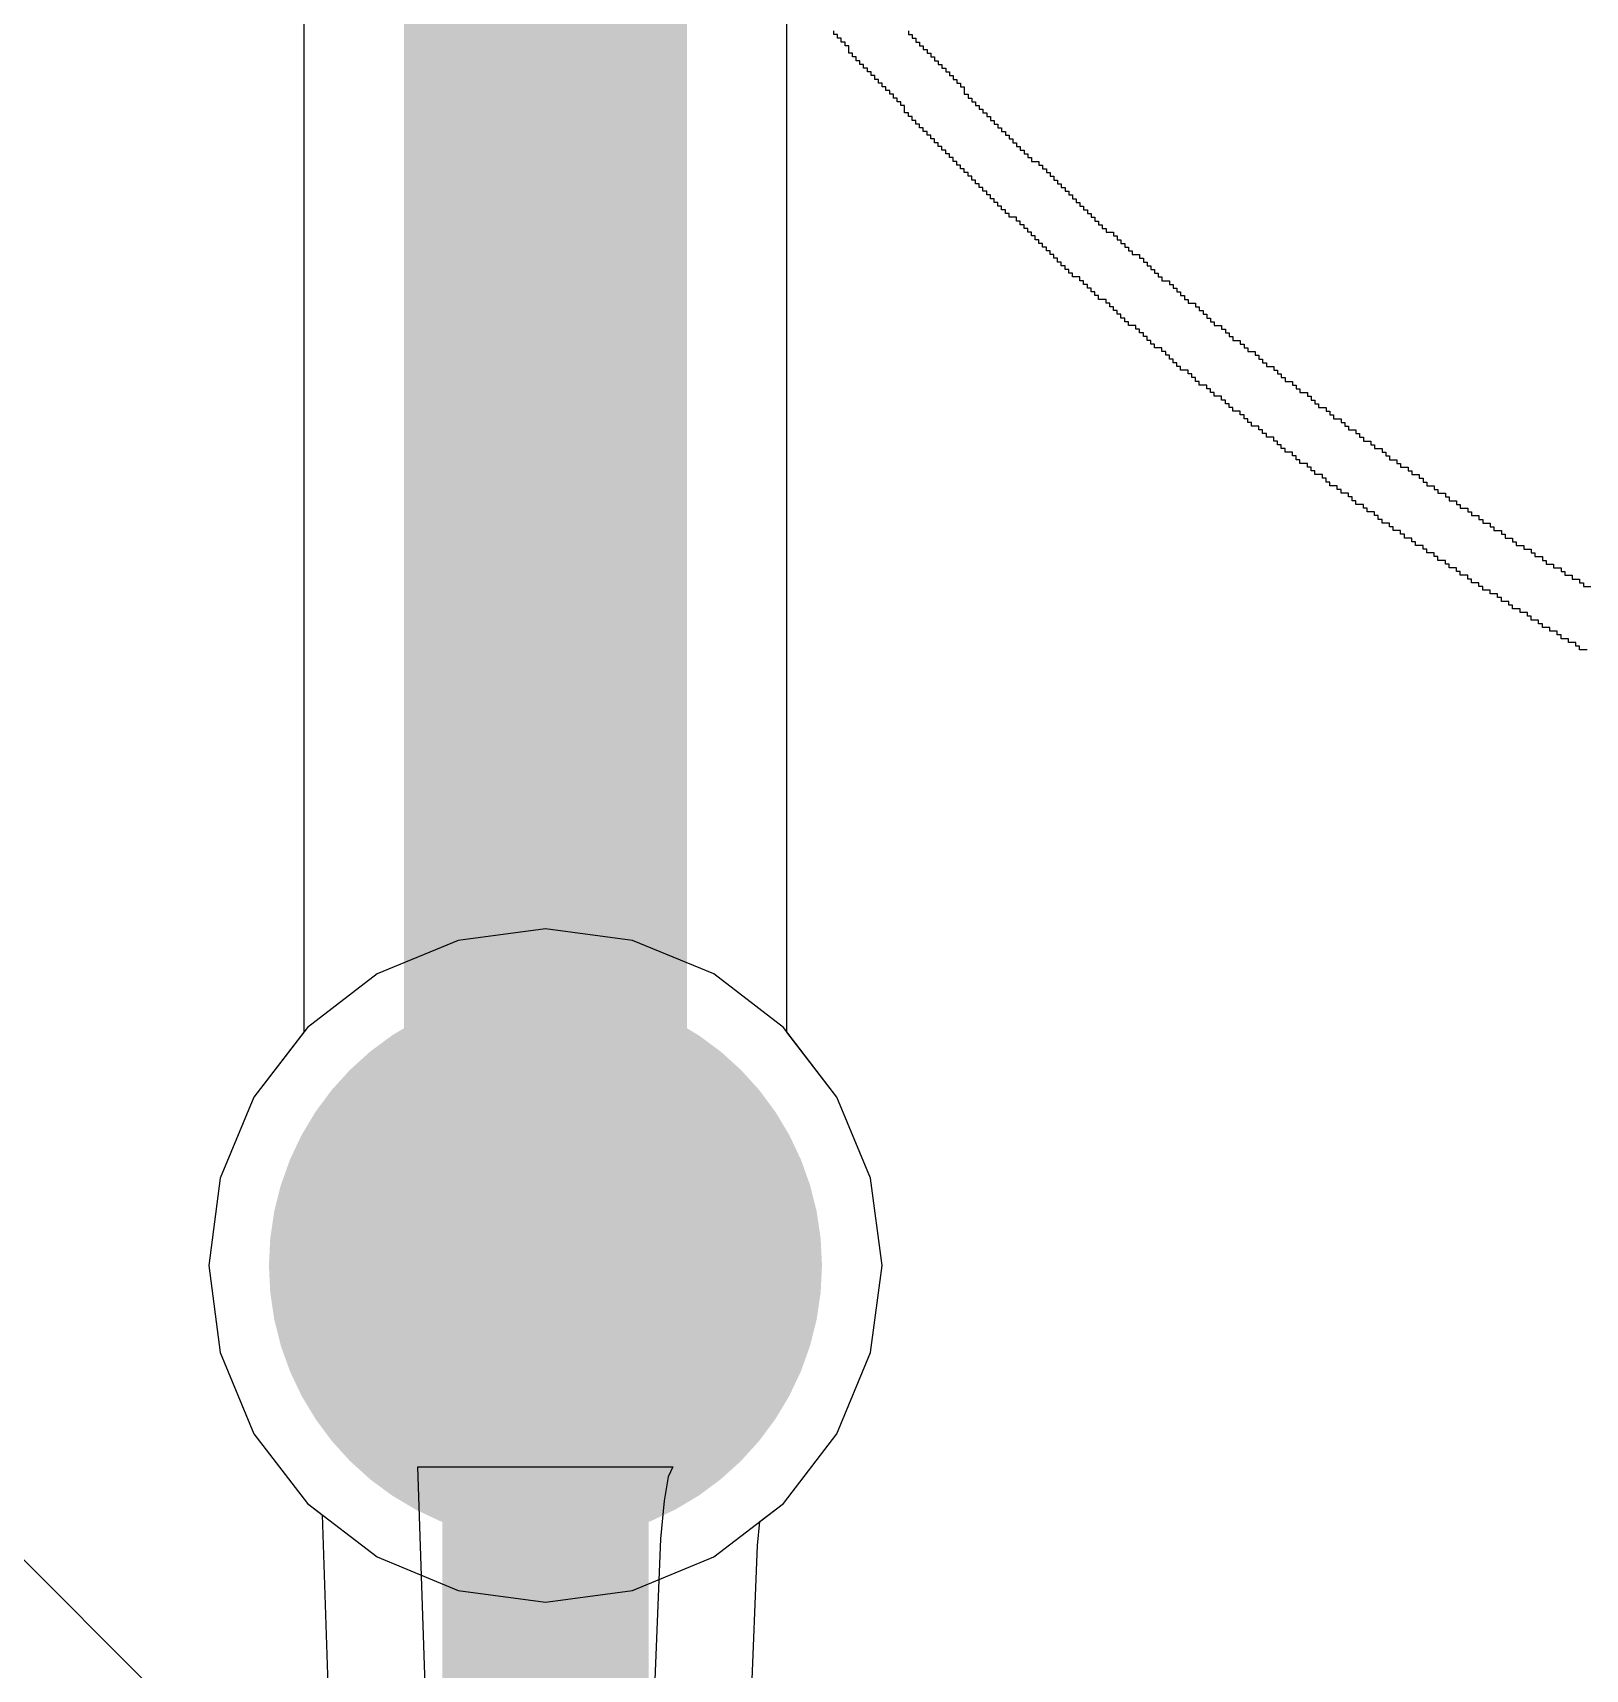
# Model space of a CAD drawing. Header units: millimetres. Extents: x 38.3 to 116.8, y 314 to 397.1.
# Drawn here: x 90.455 to 94.591, y 368.875 to 373.235 of the extents above; entities that cross this region are included whole.
import ezdxf

# ---------------------------------------------------------------- set-up
doc = ezdxf.new("R2010")
doc.units = ezdxf.units.MM
for name, color, linetype in [('BottomLayer', 5, 'Continuous'), ('BottomSolder', 6, 'Continuous'), ('MultiLayer', 9, 'Continuous'), ('TopLayer', 1, 'Continuous'), ('TopOverlay', 2, 'Continuous'), ('TopSolder', 216, 'Continuous'), ('ViaHoleLayer', 16, 'Continuous')]:
    doc.layers.add(name, color=color, linetype=linetype)

# ---------------------------------------------------------------- blocks, each defined once
blk = doc.blocks.new('4S6TMP_L____85')
at = {"layer": 'TopOverlay'}
for p, q in [((-6.3439, -5.484), (-6.3439, -5.474)), ((-6.334, -5.484), (-6.3439, -5.484)), ((-6.334, -5.4939), (-6.334, -5.484)), ((-6.1453, -5.474), (-6.1453, -5.484)), ((-6.1453, -5.484), (-6.1353, -5.484)), ((-6.1353, -5.484), (-6.1353, -5.4939)), ((-6.3241, -5.4939), (-6.334, -5.4939)), ((-6.3241, -5.5038), (-6.3241, -5.4939)), ((-6.3141, -5.5038), (-6.3241, -5.5038)), ((-6.3141, -5.5138), (-6.3141, -5.5038)), ((-6.3042, -5.5138), (-6.3141, -5.5138)), ((-6.3042, -5.5237), (-6.3042, -5.5138)), ((-6.3042, -5.5336), (-6.3042, -5.5237)), ((-6.2943, -5.5336), (-6.3042, -5.5336)), ((-6.2943, -5.5436), (-6.2943, -5.5336)), ((-6.1353, -5.4939), (-6.1254, -5.4939)), ((-6.1254, -5.4939), (-6.1254, -5.5038)), ((-6.1254, -5.5038), (-6.1155, -5.5038)), ((-6.1155, -5.5038), (-6.1155, -5.5138)), ((-6.1155, -5.5138), (-6.1055, -5.5138)), ((-6.1055, -5.5138), (-6.1055, -5.5237)), ((-6.1055, -5.5237), (-6.0956, -5.5237)), ((-6.0956, -5.5237), (-6.0956, -5.5336)), ((-6.0956, -5.5336), (-6.0857, -5.5336)), ((-6.0857, -5.5336), (-6.0857, -5.5436)), ((-6.2843, -5.5436), (-6.2943, -5.5436)), ((-6.2843, -5.5535), (-6.2843, -5.5436)), ((-6.2744, -5.5535), (-6.2843, -5.5535)), ((-6.2744, -5.5634), (-6.2744, -5.5535)), ((-6.2645, -5.5634), (-6.2744, -5.5634)), ((-6.2645, -5.5734), (-6.2645, -5.5634)), ((-6.2545, -5.5734), (-6.2645, -5.5734)), ((-6.2545, -5.5833), (-6.2545, -5.5734)), ((-6.0857, -5.5436), (-6.0757, -5.5436)), ((-6.0757, -5.5436), (-6.0757, -5.5535)), ((-6.0757, -5.5535), (-6.0658, -5.5535)), ((-6.0658, -5.5535), (-6.0658, -5.5634)), ((-6.0658, -5.5634), (-6.0559, -5.5634)), ((-6.0559, -5.5634), (-6.0559, -5.5734)), ((-6.0559, -5.5734), (-6.0459, -5.5734)), ((-6.0459, -5.5734), (-6.0459, -5.5833)), ((-6.2446, -5.5833), (-6.2545, -5.5833)), ((-6.2446, -5.5932), (-6.2446, -5.5833)), ((-6.2347, -5.5932), (-6.2446, -5.5932)), ((-6.2347, -5.6032), (-6.2347, -5.5932)), ((-6.2247, -5.6032), (-6.2347, -5.6032)), ((-6.2247, -5.6131), (-6.2247, -5.6032)), ((-6.2148, -5.6131), (-6.2247, -5.6131)), ((-6.2148, -5.623), (-6.2148, -5.6131)), ((-6.2049, -5.623), (-6.2148, -5.623)), ((-6.2049, -5.633), (-6.2049, -5.623)), ((-6.0459, -5.5833), (-6.036, -5.5833)), ((-6.036, -5.5833), (-6.036, -5.5932)), ((-6.036, -5.5932), (-6.0261, -5.5932)), ((-6.0261, -5.5932), (-6.0261, -5.6032)), ((-6.0261, -5.6032), (-6.0161, -5.6032)), ((-6.0161, -5.6032), (-6.0161, -5.6131)), ((-6.0161, -5.6131), (-6.0062, -5.6131)), ((-6.0062, -5.6131), (-6.0062, -5.623)), ((-6.0062, -5.623), (-5.9963, -5.623)), ((-5.9963, -5.623), (-5.9963, -5.633)), ((-6.1949, -5.633), (-6.2049, -5.633)), ((-6.1949, -5.6429), (-6.1949, -5.633)), ((-6.185, -5.6429), (-6.1949, -5.6429)), ((-6.185, -5.6529), (-6.185, -5.6429)), ((-6.1751, -5.6529), (-6.185, -5.6529)), ((-6.1751, -5.6628), (-6.1751, -5.6529)), ((-6.1651, -5.6628), (-6.1751, -5.6628)), ((-6.1651, -5.6727), (-6.1651, -5.6628)), ((-5.9963, -5.633), (-5.9963, -5.6429)), ((-5.9963, -5.6429), (-5.9863, -5.6429)), ((-5.9863, -5.6429), (-5.9863, -5.6529)), ((-5.9863, -5.6529), (-5.9764, -5.6529)), ((-5.9764, -5.6529), (-5.9764, -5.6628)), ((-5.9764, -5.6628), (-5.9665, -5.6628)), ((-5.9665, -5.6628), (-5.9665, -5.6727)), ((-6.1552, -5.6727), (-6.1651, -5.6727)), ((-6.1552, -5.6827), (-6.1552, -5.6727)), ((-6.1552, -5.6926), (-6.1552, -5.6827)), ((-6.1453, -5.6926), (-6.1552, -5.6926)), ((-6.1453, -5.7025), (-6.1453, -5.6926)), ((-6.1353, -5.7025), (-6.1453, -5.7025)), ((-6.1353, -5.7125), (-6.1353, -5.7025)), ((-5.9665, -5.6727), (-5.9565, -5.6727)), ((-5.9565, -5.6727), (-5.9565, -5.6827)), ((-5.9565, -5.6827), (-5.9466, -5.6827)), ((-5.9466, -5.6827), (-5.9466, -5.6926)), ((-5.9466, -5.6926), (-5.9367, -5.6926)), ((-5.9367, -5.6926), (-5.9367, -5.7025)), ((-5.9367, -5.7025), (-5.9267, -5.7025)), ((-5.9267, -5.7025), (-5.9267, -5.7125)), ((-6.1254, -5.7125), (-6.1353, -5.7125)), ((-6.1254, -5.7224), (-6.1254, -5.7125)), ((-6.1155, -5.7224), (-6.1254, -5.7224)), ((-6.1155, -5.7323), (-6.1155, -5.7224)), ((-6.1055, -5.7323), (-6.1155, -5.7323)), ((-6.1055, -5.7423), (-6.1055, -5.7323)), ((-6.0956, -5.7423), (-6.1055, -5.7423)), ((-6.0956, -5.7522), (-6.0956, -5.7423)), ((-6.0857, -5.7522), (-6.0956, -5.7522)), ((-6.0857, -5.7621), (-6.0857, -5.7522)), ((-5.9267, -5.7125), (-5.9168, -5.7125)), ((-5.9168, -5.7125), (-5.9168, -5.7224)), ((-5.9168, -5.7224), (-5.9069, -5.7224)), ((-5.9069, -5.7224), (-5.9069, -5.7323)), ((-5.9069, -5.7323), (-5.8969, -5.7323)), ((-5.8969, -5.7323), (-5.8969, -5.7423)), ((-5.8969, -5.7423), (-5.887, -5.7423)), ((-5.887, -5.7423), (-5.887, -5.7522)), ((-5.887, -5.7522), (-5.8771, -5.7522)), ((-5.8771, -5.7522), (-5.8771, -5.7621)), ((-6.0757, -5.7621), (-6.0857, -5.7621)), ((-6.0757, -5.7721), (-6.0757, -5.7621)), ((-6.0658, -5.7721), (-6.0757, -5.7721)), ((-6.0658, -5.782), (-6.0658, -5.7721)), ((-6.0559, -5.782), (-6.0658, -5.782)), ((-6.0559, -5.7919), (-6.0559, -5.782)), ((-6.0459, -5.7919), (-6.0559, -5.7919)), ((-6.0459, -5.8019), (-6.0459, -5.7919)), ((-5.8771, -5.7621), (-5.8671, -5.7621)), ((-5.8671, -5.7621), (-5.8671, -5.7721)), ((-5.8671, -5.7721), (-5.8572, -5.7721)), ((-5.8572, -5.7721), (-5.8572, -5.782)), ((-5.8572, -5.782), (-5.8473, -5.782)), ((-5.8473, -5.782), (-5.8473, -5.7919)), ((-5.8473, -5.7919), (-5.8373, -5.7919)), ((-5.8373, -5.7919), (-5.8373, -5.8019)), ((-6.036, -5.8019), (-6.0459, -5.8019)), ((-6.036, -5.8118), (-6.036, -5.8019)), ((-6.0261, -5.8118), (-6.036, -5.8118)), ((-6.0261, -5.8217), (-6.0261, -5.8118)), ((-6.0161, -5.8217), (-6.0261, -5.8217)), ((-6.0161, -5.8317), (-6.0161, -5.8217)), ((-6.0062, -5.8317), (-6.0161, -5.8317)), ((-6.0062, -5.8416), (-6.0062, -5.8317)), ((-5.9963, -5.8416), (-6.0062, -5.8416)), ((-5.9963, -5.8515), (-5.9963, -5.8416)), ((-5.8373, -5.8019), (-5.8274, -5.8019)), ((-5.8274, -5.8019), (-5.8274, -5.8118)), ((-5.8274, -5.8118), (-5.8175, -5.8118)), ((-5.8175, -5.8118), (-5.8175, -5.8217)), ((-5.8175, -5.8217), (-5.7976, -5.8217)), ((-5.7976, -5.8217), (-5.7976, -5.8317)), ((-5.7976, -5.8317), (-5.7877, -5.8317)), ((-5.7877, -5.8317), (-5.7877, -5.8416)), ((-5.7877, -5.8416), (-5.7777, -5.8416)), ((-5.7777, -5.8416), (-5.7777, -5.8515)), ((-5.9863, -5.8515), (-5.9963, -5.8515)), ((-5.9863, -5.8615), (-5.9863, -5.8515)), ((-5.9764, -5.8615), (-5.9863, -5.8615)), ((-5.9764, -5.8714), (-5.9764, -5.8615)), ((-5.9665, -5.8714), (-5.9764, -5.8714)), ((-5.9665, -5.8813), (-5.9665, -5.8714)), ((-5.9565, -5.8813), (-5.9665, -5.8813)), ((-5.9565, -5.8913), (-5.9565, -5.8813)), ((-5.7777, -5.8515), (-5.7678, -5.8515)), ((-5.7678, -5.8515), (-5.7678, -5.8615)), ((-5.7678, -5.8615), (-5.7578, -5.8615)), ((-5.7578, -5.8615), (-5.7578, -5.8714)), ((-5.7578, -5.8714), (-5.7479, -5.8714)), ((-5.7479, -5.8714), (-5.7479, -5.8813)), ((-5.7479, -5.8813), (-5.738, -5.8813)), ((-5.738, -5.8813), (-5.738, -5.8913)), ((-5.9466, -5.8913), (-5.9565, -5.8913)), ((-5.9466, -5.9012), (-5.9466, -5.8913)), ((-5.9367, -5.9012), (-5.9466, -5.9012)), ((-5.9367, -5.9111), (-5.9367, -5.9012)), ((-5.9267, -5.9111), (-5.9367, -5.9111)), ((-5.9267, -5.9211), (-5.9267, -5.9111)), ((-5.9168, -5.9211), (-5.9267, -5.9211)), ((-5.9168, -5.931), (-5.9168, -5.9211)), ((-5.738, -5.8913), (-5.728, -5.8913)), ((-5.728, -5.8913), (-5.728, -5.9012)), ((-5.728, -5.9012), (-5.7181, -5.9012)), ((-5.7181, -5.9012), (-5.7181, -5.9111)), ((-5.7181, -5.9111), (-5.7082, -5.9111)), ((-5.7082, -5.9111), (-5.7082, -5.9211)), ((-5.7082, -5.9211), (-5.6982, -5.9211)), ((-5.6982, -5.9211), (-5.6982, -5.931)), ((-5.9069, -5.931), (-5.9168, -5.931)), ((-5.9069, -5.9409), (-5.9069, -5.931)), ((-5.8969, -5.9409), (-5.9069, -5.9409)), ((-5.8969, -5.9509), (-5.8969, -5.9409)), ((-5.887, -5.9509), (-5.8969, -5.9509)), ((-5.887, -5.9608), (-5.887, -5.9509)), ((-5.8771, -5.9608), (-5.887, -5.9608)), ((-5.8771, -5.9707), (-5.8771, -5.9608)), ((-5.8572, -5.9707), (-5.8771, -5.9707)), ((-5.8572, -5.9807), (-5.8572, -5.9707)), ((-5.6982, -5.931), (-5.6883, -5.931)), ((-5.6883, -5.931), (-5.6883, -5.9409)), ((-5.6883, -5.9409), (-5.6784, -5.9409)), ((-5.6784, -5.9409), (-5.6784, -5.9509)), ((-5.6784, -5.9509), (-5.6684, -5.9509)), ((-5.6684, -5.9509), (-5.6684, -5.9608)), ((-5.6684, -5.9608), (-5.6585, -5.9608)), ((-5.6585, -5.9608), (-5.6585, -5.9707)), ((-5.6585, -5.9707), (-5.6486, -5.9707)), ((-5.6486, -5.9707), (-5.6486, -5.9807)), ((-5.8473, -5.9807), (-5.8572, -5.9807)), ((-5.8473, -5.9906), (-5.8473, -5.9807)), ((-5.8373, -5.9906), (-5.8473, -5.9906)), ((-5.8373, -6.0005), (-5.8373, -5.9906)), ((-5.8274, -6.0005), (-5.8373, -6.0005)), ((-5.8274, -6.0105), (-5.8274, -6.0005)), ((-5.8175, -6.0105), (-5.8274, -6.0105)), ((-5.8175, -6.0204), (-5.8175, -6.0105)), ((-5.6486, -5.9807), (-5.6386, -5.9807)), ((-5.6386, -5.9807), (-5.6386, -5.9906)), ((-5.6386, -5.9906), (-5.6287, -5.9906)), ((-5.6287, -5.9906), (-5.6287, -6.0005)), ((-5.6287, -6.0005), (-5.6188, -6.0005)), ((-5.6188, -6.0005), (-5.6188, -6.0105)), ((-5.6188, -6.0105), (-5.5989, -6.0105)), ((-5.5989, -6.0105), (-5.5989, -6.0204)), ((-5.8075, -6.0204), (-5.8175, -6.0204)), ((-5.8075, -6.0303), (-5.8075, -6.0204)), ((-5.7976, -6.0303), (-5.8075, -6.0303)), ((-5.7976, -6.0403), (-5.7976, -6.0303)), ((-5.7877, -6.0403), (-5.7976, -6.0403)), ((-5.7877, -6.0502), (-5.7877, -6.0403)), ((-5.7777, -6.0502), (-5.7877, -6.0502)), ((-5.7777, -6.0601), (-5.7777, -6.0502)), ((-5.5989, -6.0204), (-5.589, -6.0204)), ((-5.589, -6.0204), (-5.589, -6.0303)), ((-5.589, -6.0303), (-5.579, -6.0303)), ((-5.579, -6.0303), (-5.579, -6.0403)), ((-5.579, -6.0403), (-5.5691, -6.0403)), ((-5.5691, -6.0403), (-5.5691, -6.0502)), ((-5.5691, -6.0502), (-5.5592, -6.0502)), ((-5.5592, -6.0502), (-5.5592, -6.0601)), ((-5.7678, -6.0601), (-5.7777, -6.0601)), ((-5.7678, -6.0701), (-5.7678, -6.0601)), ((-5.7578, -6.0701), (-5.7678, -6.0701)), ((-5.7578, -6.08), (-5.7578, -6.0701)), ((-5.7479, -6.08), (-5.7578, -6.08)), ((-5.7479, -6.0899), (-5.7479, -6.08)), ((-5.738, -6.0899), (-5.7479, -6.0899)), ((-5.738, -6.0999), (-5.738, -6.0899)), ((-5.728, -6.0999), (-5.738, -6.0999)), ((-5.728, -6.1098), (-5.728, -6.0999)), ((-5.5592, -6.0601), (-5.5492, -6.0601)), ((-5.5492, -6.0601), (-5.5492, -6.0701)), ((-5.5492, -6.0701), (-5.5294, -6.0701)), ((-5.5294, -6.0701), (-5.5294, -6.08)), ((-5.5294, -6.08), (-5.5194, -6.08)), ((-5.5194, -6.08), (-5.5194, -6.0899)), ((-5.5194, -6.0899), (-5.5095, -6.0899)), ((-5.5095, -6.0899), (-5.5095, -6.0999)), ((-5.5095, -6.0999), (-5.4996, -6.0999)), ((-5.4996, -6.0999), (-5.4996, -6.1098)), ((-5.7181, -6.1098), (-5.728, -6.1098)), ((-5.7181, -6.1197), (-5.7181, -6.1098)), ((-5.7082, -6.1197), (-5.7181, -6.1197)), ((-5.7082, -6.1297), (-5.7082, -6.1197)), ((-5.6883, -6.1297), (-5.7082, -6.1297)), ((-5.6883, -6.1396), (-5.6883, -6.1297)), ((-5.6784, -6.1396), (-5.6883, -6.1396)), ((-5.6784, -6.1495), (-5.6784, -6.1396)), ((-5.4996, -6.1098), (-5.4896, -6.1098)), ((-5.4896, -6.1098), (-5.4896, -6.1197)), ((-5.4896, -6.1197), (-5.4797, -6.1197)), ((-5.4797, -6.1197), (-5.4797, -6.1297)), ((-5.4797, -6.1297), (-5.4698, -6.1297)), ((-5.4698, -6.1297), (-5.4698, -6.1396)), ((-5.4698, -6.1396), (-5.4499, -6.1396)), ((-5.4499, -6.1396), (-5.4499, -6.1495)), ((-5.6684, -6.1495), (-5.6784, -6.1495)), ((-5.6684, -6.1595), (-5.6684, -6.1495)), ((-5.6585, -6.1595), (-5.6684, -6.1595)), ((-5.6585, -6.1694), (-5.6585, -6.1595)), ((-5.6486, -6.1694), (-5.6585, -6.1694)), ((-5.6486, -6.1793), (-5.6486, -6.1694)), ((-5.6386, -6.1793), (-5.6486, -6.1793)), ((-5.6386, -6.1893), (-5.6386, -6.1793)), ((-5.6188, -6.1893), (-5.6386, -6.1893)), ((-5.6188, -6.1992), (-5.6188, -6.1893)), ((-5.4499, -6.1495), (-5.44, -6.1495)), ((-5.44, -6.1495), (-5.44, -6.1595)), ((-5.44, -6.1595), (-5.43, -6.1595)), ((-5.43, -6.1595), (-5.43, -6.1694)), ((-5.43, -6.1694), (-5.4201, -6.1694)), ((-5.4201, -6.1694), (-5.4201, -6.1793)), ((-5.4201, -6.1793), (-5.4102, -6.1793)), ((-5.4102, -6.1793), (-5.4102, -6.1893)), ((-5.4102, -6.1893), (-5.4002, -6.1893)), ((-5.4002, -6.1893), (-5.4002, -6.1992)), ((-5.6088, -6.1992), (-5.6188, -6.1992)), ((-5.6088, -6.2091), (-5.6088, -6.1992)), ((-5.5989, -6.2091), (-5.6088, -6.2091)), ((-5.5989, -6.2191), (-5.5989, -6.2091)), ((-5.589, -6.2191), (-5.5989, -6.2191)), ((-5.589, -6.229), (-5.589, -6.2191)), ((-5.579, -6.229), (-5.589, -6.229)), ((-5.579, -6.239), (-5.579, -6.229)), ((-5.4002, -6.1992), (-5.3804, -6.1992)), ((-5.3804, -6.1992), (-5.3804, -6.2091)), ((-5.3804, -6.2091), (-5.3704, -6.2091)), ((-5.3704, -6.2091), (-5.3704, -6.2191)), ((-5.3704, -6.2191), (-5.3605, -6.2191)), ((-5.3605, -6.2191), (-5.3605, -6.229)), ((-5.3605, -6.229), (-5.3506, -6.229)), ((-5.3506, -6.229), (-5.3506, -6.239)), ((-5.5691, -6.239), (-5.579, -6.239)), ((-5.5691, -6.2489), (-5.5691, -6.239)), ((-5.5592, -6.2489), (-5.5691, -6.2489)), ((-5.5592, -6.2588), (-5.5592, -6.2489)), ((-5.5393, -6.2588), (-5.5592, -6.2588)), ((-5.5393, -6.2688), (-5.5393, -6.2588)), ((-5.5294, -6.2688), (-5.5393, -6.2688)), ((-5.5294, -6.2787), (-5.5294, -6.2688)), ((-5.3506, -6.239), (-5.3406, -6.239)), ((-5.3406, -6.239), (-5.3406, -6.2489)), ((-5.3406, -6.2489), (-5.3307, -6.2489)), ((-5.3307, -6.2489), (-5.3307, -6.2588)), ((-5.3307, -6.2588), (-5.3108, -6.2588)), ((-5.3108, -6.2588), (-5.3108, -6.2688)), ((-5.3108, -6.2688), (-5.3009, -6.2688)), ((-5.3009, -6.2688), (-5.3009, -6.2787)), ((-5.5194, -6.2787), (-5.5294, -6.2787)), ((-5.5194, -6.2886), (-5.5194, -6.2787)), ((-5.5095, -6.2886), (-5.5194, -6.2886)), ((-5.5095, -6.2986), (-5.5095, -6.2886)), ((-5.4996, -6.2986), (-5.5095, -6.2986)), ((-5.4996, -6.3085), (-5.4996, -6.2986)), ((-5.4896, -6.3085), (-5.4996, -6.3085)), ((-5.4896, -6.3184), (-5.4896, -6.3085)), ((-5.4698, -6.3184), (-5.4896, -6.3184)), ((-5.4698, -6.3284), (-5.4698, -6.3184)), ((-5.3009, -6.2787), (-5.291, -6.2787)), ((-5.291, -6.2787), (-5.291, -6.2886)), ((-5.291, -6.2886), (-5.281, -6.2886)), ((-5.281, -6.2886), (-5.281, -6.2986)), ((-5.281, -6.2986), (-5.2612, -6.2986)), ((-5.2612, -6.2986), (-5.2612, -6.3085)), ((-5.2612, -6.3085), (-5.2512, -6.3085)), ((-5.2512, -6.3085), (-5.2512, -6.3184)), ((-5.2512, -6.3184), (-5.2413, -6.3184)), ((-5.2413, -6.3184), (-5.2413, -6.3284)), ((-5.4598, -6.3284), (-5.4698, -6.3284)), ((-5.4598, -6.3383), (-5.4598, -6.3284)), ((-5.4499, -6.3383), (-5.4598, -6.3383)), ((-5.4499, -6.3482), (-5.4499, -6.3383)), ((-5.44, -6.3482), (-5.4499, -6.3482)), ((-5.44, -6.3582), (-5.44, -6.3482)), ((-5.43, -6.3582), (-5.44, -6.3582)), ((-5.43, -6.3681), (-5.43, -6.3582)), ((-5.2413, -6.3284), (-5.2214, -6.3284)), ((-5.2214, -6.3284), (-5.2214, -6.3383)), ((-5.2214, -6.3383), (-5.2115, -6.3383)), ((-5.2115, -6.3383), (-5.2115, -6.3482)), ((-5.2115, -6.3482), (-5.2016, -6.3482)), ((-5.2016, -6.3482), (-5.2016, -6.3582)), ((-5.2016, -6.3582), (-5.1916, -6.3582)), ((-5.1916, -6.3582), (-5.1916, -6.3681)), ((-5.4201, -6.3681), (-5.43, -6.3681)), ((-5.4201, -6.378), (-5.4201, -6.3681)), ((-5.4002, -6.378), (-5.4201, -6.378)), ((-5.4002, -6.388), (-5.4002, -6.378)), ((-5.3903, -6.388), (-5.4002, -6.388)), ((-5.3903, -6.3979), (-5.3903, -6.388)), ((-5.3804, -6.3979), (-5.3903, -6.3979)), ((-5.3804, -6.4078), (-5.3804, -6.3979)), ((-5.3704, -6.4078), (-5.3804, -6.4078)), ((-5.3704, -6.4178), (-5.3704, -6.4078)), ((-5.1916, -6.3681), (-5.1717, -6.3681)), ((-5.1717, -6.3681), (-5.1717, -6.378)), ((-5.1717, -6.378), (-5.1618, -6.378)), ((-5.1618, -6.378), (-5.1618, -6.388)), ((-5.1618, -6.388), (-5.1519, -6.388)), ((-5.1519, -6.388), (-5.1519, -6.3979)), ((-5.1519, -6.3979), (-5.1419, -6.3979)), ((-5.1419, -6.3979), (-5.1419, -6.4078)), ((-5.1419, -6.4078), (-5.1221, -6.4078)), ((-5.1221, -6.4078), (-5.1221, -6.4178)), ((-5.3506, -6.4178), (-5.3704, -6.4178)), ((-5.3506, -6.4277), (-5.3506, -6.4178)), ((-5.3406, -6.4277), (-5.3506, -6.4277)), ((-5.3406, -6.4376), (-5.3406, -6.4277)), ((-5.3307, -6.4376), (-5.3406, -6.4376)), ((-5.3307, -6.4476), (-5.3307, -6.4376)), ((-5.3108, -6.4476), (-5.3307, -6.4476)), ((-5.3108, -6.4575), (-5.3108, -6.4476)), ((-5.1221, -6.4178), (-5.1121, -6.4178)), ((-5.1121, -6.4178), (-5.1121, -6.4277)), ((-5.1121, -6.4277), (-5.1022, -6.4277)), ((-5.1022, -6.4277), (-5.1022, -6.4376)), ((-5.1022, -6.4376), (-5.0823, -6.4376)), ((-5.0823, -6.4376), (-5.0823, -6.4476)), ((-5.0823, -6.4476), (-5.0724, -6.4476)), ((-5.0724, -6.4476), (-5.0724, -6.4575)), ((-5.3009, -6.4575), (-5.3108, -6.4575)), ((-5.3009, -6.4674), (-5.3009, -6.4575)), ((-5.291, -6.4674), (-5.3009, -6.4674)), ((-5.291, -6.4774), (-5.291, -6.4674)), ((-5.281, -6.4774), (-5.291, -6.4774)), ((-5.281, -6.4873), (-5.281, -6.4774)), ((-5.2612, -6.4873), (-5.281, -6.4873)), ((-5.2612, -6.4972), (-5.2612, -6.4873)), ((-5.0724, -6.4575), (-5.0625, -6.4575)), ((-5.0625, -6.4575), (-5.0625, -6.4674)), ((-5.0625, -6.4674), (-5.0525, -6.4674)), ((-5.0525, -6.4674), (-5.0525, -6.4774)), ((-5.0525, -6.4774), (-5.0327, -6.4774)), ((-5.0327, -6.4774), (-5.0327, -6.4873)), ((-5.0327, -6.4873), (-5.0227, -6.4873)), ((-5.0227, -6.4873), (-5.0227, -6.4972)), ((-5.2512, -6.4972), (-5.2612, -6.4972)), ((-5.2512, -6.5072), (-5.2512, -6.4972)), ((-5.2413, -6.5072), (-5.2512, -6.5072)), ((-5.2413, -6.5171), (-5.2413, -6.5072)), ((-5.2314, -6.5171), (-5.2413, -6.5171)), ((-5.2314, -6.527), (-5.2314, -6.5171)), ((-5.2115, -6.527), (-5.2314, -6.527)), ((-5.2115, -6.537), (-5.2115, -6.527)), ((-5.2016, -6.537), (-5.2115, -6.537)), ((-5.2016, -6.5469), (-5.2016, -6.537)), ((-5.0227, -6.4972), (-5.0128, -6.4972)), ((-5.0128, -6.4972), (-5.0128, -6.5072)), ((-5.0128, -6.5072), (-4.9929, -6.5072)), ((-4.9929, -6.5072), (-4.9929, -6.5171)), ((-4.9929, -6.5171), (-4.983, -6.5171)), ((-4.983, -6.5171), (-4.983, -6.527)), ((-4.983, -6.527), (-4.9731, -6.527)), ((-4.9731, -6.527), (-4.9731, -6.537)), ((-4.9731, -6.537), (-4.9532, -6.537)), ((-4.9532, -6.537), (-4.9532, -6.5469)), ((-5.1916, -6.5469), (-5.2016, -6.5469)), ((-5.1916, -6.5568), (-5.1916, -6.5469)), ((-5.1717, -6.5568), (-5.1916, -6.5568)), ((-5.1717, -6.5668), (-5.1717, -6.5568)), ((-5.1618, -6.5668), (-5.1717, -6.5668)), ((-5.1618, -6.5767), (-5.1618, -6.5668)), ((-5.1519, -6.5767), (-5.1618, -6.5767)), ((-5.1519, -6.5866), (-5.1519, -6.5767)), ((-4.9532, -6.5469), (-4.9433, -6.5469)), ((-4.9433, -6.5469), (-4.9433, -6.5568)), ((-4.9433, -6.5568), (-4.9333, -6.5568)), ((-4.9333, -6.5568), (-4.9333, -6.5668)), ((-4.9333, -6.5668), (-4.9135, -6.5668)), ((-4.9135, -6.5668), (-4.9135, -6.5767)), ((-4.9135, -6.5767), (-4.9035, -6.5767)), ((-4.9035, -6.5767), (-4.9035, -6.5866)), ((-5.1419, -6.5866), (-5.1519, -6.5866)), ((-5.1419, -6.5966), (-5.1419, -6.5866)), ((-5.1221, -6.5966), (-5.1419, -6.5966)), ((-5.1221, -6.6065), (-5.1221, -6.5966)), ((-5.1121, -6.6065), (-5.1221, -6.6065)), ((-5.1121, -6.6164), (-5.1121, -6.6065)), ((-5.1022, -6.6164), (-5.1121, -6.6164)), ((-5.1022, -6.6264), (-5.1022, -6.6164)), ((-5.0823, -6.6264), (-5.1022, -6.6264)), ((-5.0823, -6.6363), (-5.0823, -6.6264)), ((-4.9035, -6.5866), (-4.8837, -6.5866)), ((-4.8837, -6.5866), (-4.8837, -6.5966)), ((-4.8837, -6.5966), (-4.8737, -6.5966)), ((-4.8737, -6.5966), (-4.8737, -6.6065)), ((-4.8737, -6.6065), (-4.8638, -6.6065)), ((-4.8638, -6.6065), (-4.8638, -6.6164)), ((-4.8638, -6.6164), (-4.8439, -6.6164)), ((-4.8439, -6.6164), (-4.8439, -6.6264)), ((-4.8439, -6.6264), (-4.834, -6.6264)), ((-4.834, -6.6264), (-4.834, -6.6363)), ((-5.0724, -6.6363), (-5.0823, -6.6363)), ((-5.0724, -6.6462), (-5.0724, -6.6363)), ((-5.0625, -6.6462), (-5.0724, -6.6462)), ((-5.0625, -6.6562), (-5.0625, -6.6462)), ((-5.0426, -6.6562), (-5.0625, -6.6562)), ((-5.0426, -6.6661), (-5.0426, -6.6562)), ((-5.0327, -6.6661), (-5.0426, -6.6661)), ((-5.0327, -6.676), (-5.0327, -6.6661)), ((-4.834, -6.6363), (-4.8141, -6.6363)), ((-4.8141, -6.6363), (-4.8141, -6.6462)), ((-4.8141, -6.6462), (-4.8042, -6.6462)), ((-4.8042, -6.6462), (-4.8042, -6.6562)), ((-4.8042, -6.6562), (-4.7843, -6.6562)), ((-4.7843, -6.6562), (-4.7843, -6.6661)), ((-4.7843, -6.6661), (-4.7744, -6.6661)), ((-4.7744, -6.6661), (-4.7744, -6.676)), ((-5.0227, -6.676), (-5.0327, -6.676)), ((-5.0227, -6.686), (-5.0227, -6.676)), ((-5.0029, -6.686), (-5.0227, -6.686)), ((-5.0029, -6.6959), (-5.0029, -6.686)), ((-4.9929, -6.6959), (-5.0029, -6.6959)), ((-4.9929, -6.7058), (-4.9929, -6.6959)), ((-4.9731, -6.7058), (-4.9929, -6.7058)), ((-4.9731, -6.7158), (-4.9731, -6.7058)), ((-4.7744, -6.676), (-4.7645, -6.676)), ((-4.7645, -6.676), (-4.7645, -6.686)), ((-4.7645, -6.686), (-4.7446, -6.686)), ((-4.7446, -6.686), (-4.7446, -6.6959)), ((-4.7446, -6.6959), (-4.7347, -6.6959)), ((-4.7347, -6.6959), (-4.7347, -6.7058)), ((-4.7347, -6.7058), (-4.7148, -6.7058)), ((-4.7148, -6.7058), (-4.7148, -6.7158)), ((-4.9631, -6.7158), (-4.9731, -6.7158)), ((-4.9631, -6.7257), (-4.9631, -6.7158)), ((-4.9532, -6.7257), (-4.9631, -6.7257)), ((-4.9532, -6.7356), (-4.9532, -6.7257)), ((-4.9333, -6.7356), (-4.9532, -6.7356)), ((-4.9333, -6.7456), (-4.9333, -6.7356)), ((-4.9234, -6.7456), (-4.9333, -6.7456)), ((-4.9234, -6.7555), (-4.9234, -6.7456)), ((-4.9035, -6.7555), (-4.9234, -6.7555)), ((-4.9035, -6.7654), (-4.9035, -6.7555)), ((-4.7148, -6.7158), (-4.7049, -6.7158)), ((-4.7049, -6.7158), (-4.7049, -6.7257)), ((-4.7049, -6.7257), (-4.685, -6.7257)), ((-4.685, -6.7257), (-4.685, -6.7356)), ((-4.685, -6.7356), (-4.6751, -6.7356)), ((-4.6751, -6.7356), (-4.6751, -6.7456)), ((-4.6751, -6.7456), (-4.6552, -6.7456)), ((-4.6552, -6.7456), (-4.6552, -6.7555)), ((-4.6552, -6.7555), (-4.6453, -6.7555)), ((-4.6453, -6.7555), (-4.6453, -6.7654)), ((-4.8936, -6.7654), (-4.9035, -6.7654)), ((-4.8936, -6.7754), (-4.8936, -6.7654)), ((-4.8837, -6.7754), (-4.8936, -6.7754)), ((-4.8837, -6.7853), (-4.8837, -6.7754)), ((-4.8638, -6.7853), (-4.8837, -6.7853)), ((-4.8638, -6.7952), (-4.8638, -6.7853)), ((-4.8539, -6.7952), (-4.8638, -6.7952)), ((-4.8539, -6.8052), (-4.8539, -6.7952)), ((-4.6453, -6.7654), (-4.6254, -6.7654)), ((-4.6254, -6.7654), (-4.6254, -6.7754)), ((-4.6254, -6.7754), (-4.6155, -6.7754)), ((-4.6155, -6.7754), (-4.6155, -6.7853)), ((-4.6155, -6.7853), (-4.5956, -6.7853)), ((-4.5956, -6.7853), (-4.5956, -6.7952)), ((-4.5956, -6.7952), (-4.5856, -6.7952)), ((-4.5856, -6.7952), (-4.5856, -6.8052)), ((-4.834, -6.8052), (-4.8539, -6.8052)), ((-4.834, -6.8151), (-4.834, -6.8052)), ((-4.8241, -6.8151), (-4.834, -6.8151)), ((-4.8241, -6.8251), (-4.8241, -6.8151)), ((-4.8042, -6.8251), (-4.8241, -6.8251)), ((-4.8042, -6.835), (-4.8042, -6.8251)), ((-4.7943, -6.835), (-4.8042, -6.835)), ((-4.7943, -6.8449), (-4.7943, -6.835)), ((-4.5856, -6.8052), (-4.5658, -6.8052)), ((-4.5658, -6.8052), (-4.5658, -6.8151)), ((-4.5658, -6.8151), (-4.5558, -6.8151)), ((-4.5558, -6.8151), (-4.5558, -6.8251)), ((-4.5558, -6.8251), (-4.536, -6.8251)), ((-4.536, -6.8251), (-4.536, -6.835)), ((-4.536, -6.835), (-4.526, -6.835)), ((-4.526, -6.835), (-4.526, -6.8449)), ((-4.7744, -6.8449), (-4.7943, -6.8449)), ((-4.7744, -6.8549), (-4.7744, -6.8449)), ((-4.7645, -6.8549), (-4.7744, -6.8549)), ((-4.7645, -6.8648), (-4.7645, -6.8549)), ((-4.7446, -6.8648), (-4.7645, -6.8648)), ((-4.7446, -6.8747), (-4.7446, -6.8648)), ((-4.7347, -6.8747), (-4.7446, -6.8747)), ((-4.7347, -6.8847), (-4.7347, -6.8747)), ((-4.7148, -6.8847), (-4.7347, -6.8847)), ((-4.7148, -6.8946), (-4.7148, -6.8847)), ((-4.526, -6.8449), (-4.5062, -6.8449)), ((-4.5062, -6.8449), (-4.5062, -6.8549)), ((-4.5062, -6.8549), (-4.4863, -6.8549)), ((-4.4863, -6.8549), (-4.4863, -6.8648)), ((-4.4863, -6.8648), (-4.4764, -6.8648)), ((-4.4764, -6.8648), (-4.4764, -6.8747)), ((-4.4764, -6.8747), (-4.4565, -6.8747)), ((-4.4565, -6.8747), (-4.4565, -6.8847)), ((-4.4565, -6.8847), (-4.4466, -6.8847)), ((-4.4466, -6.8847), (-4.4466, -6.8946)), ((-4.7049, -6.8946), (-4.7148, -6.8946)), ((-4.7049, -6.9045), (-4.7049, -6.8946)), ((-4.685, -6.9045), (-4.7049, -6.9045)), ((-4.685, -6.9145), (-4.685, -6.9045)), ((-4.6751, -6.9145), (-4.685, -6.9145)), ((-4.6751, -6.9244), (-4.6751, -6.9145)), ((-4.6552, -6.9244), (-4.6751, -6.9244)), ((-4.6552, -6.9343), (-4.6552, -6.9244)), ((-4.4466, -6.8946), (-4.4267, -6.8946)), ((-4.4267, -6.8946), (-4.4267, -6.9045)), ((-4.4267, -6.9045), (-4.4068, -6.9045)), ((-4.4068, -6.9045), (-4.4068, -6.9145)), ((-4.4068, -6.9145), (-4.3969, -6.9145)), ((-4.3969, -6.9145), (-4.3969, -6.9244)), ((-4.3969, -6.9244), (-4.377, -6.9244)), ((-4.377, -6.9244), (-4.377, -6.9343)), ((-4.6453, -6.9343), (-4.6552, -6.9343)), ((-4.6453, -6.9443), (-4.6453, -6.9343)), ((-4.6254, -6.9443), (-4.6453, -6.9443)), ((-4.6254, -6.9542), (-4.6254, -6.9443)), ((-4.6155, -6.9542), (-4.6254, -6.9542)), ((-4.6155, -6.9641), (-4.6155, -6.9542)), ((-4.5956, -6.9641), (-4.6155, -6.9641)), ((-4.5956, -6.9741), (-4.5956, -6.9641)), ((-4.5757, -6.9741), (-4.5956, -6.9741)), ((-4.5757, -6.984), (-4.5757, -6.9741)), ((-4.377, -6.9343), (-4.3572, -6.9343)), ((-4.3572, -6.9343), (-4.3572, -6.9443)), ((-4.3572, -6.9443), (-4.3472, -6.9443)), ((-4.3472, -6.9443), (-4.3472, -6.9542)), ((-4.3472, -6.9542), (-4.3274, -6.9542)), ((-4.5658, -6.984), (-4.5757, -6.984)), ((-4.5658, -6.9939), (-4.5658, -6.984)), ((-4.5459, -6.9939), (-4.5658, -6.9939)), ((-4.5459, -7.0039), (-4.5459, -6.9939)), ((-4.536, -7.0039), (-4.5459, -7.0039)), ((-4.536, -7.0138), (-4.536, -7.0039)), ((-4.5161, -7.0138), (-4.536, -7.0138)), ((-4.5161, -7.0237), (-4.5161, -7.0138)), ((-4.4962, -7.0237), (-4.5161, -7.0237)), ((-4.4962, -7.0337), (-4.4962, -7.0237)), ((-4.4863, -7.0337), (-4.4962, -7.0337)), ((-4.4863, -7.0436), (-4.4863, -7.0337)), ((-4.4664, -7.0436), (-4.4863, -7.0436)), ((-4.4664, -7.0535), (-4.4664, -7.0436)), ((-4.4565, -7.0535), (-4.4664, -7.0535)), ((-4.4565, -7.0635), (-4.4565, -7.0535)), ((-4.4366, -7.0635), (-4.4565, -7.0635)), ((-4.4366, -7.0734), (-4.4366, -7.0635)), ((-4.4168, -7.0734), (-4.4366, -7.0734)), ((-4.4168, -7.0833), (-4.4168, -7.0734)), ((-4.4068, -7.0833), (-4.4168, -7.0833)), ((-4.4068, -7.0933), (-4.4068, -7.0833)), ((-4.387, -7.0933), (-4.4068, -7.0933)), ((-4.387, -7.1032), (-4.387, -7.0933)), ((-4.3671, -7.1032), (-4.387, -7.1032)), ((-4.3671, -7.1131), (-4.3671, -7.1032)), ((-4.3572, -7.1131), (-4.3671, -7.1131)), ((-4.3572, -7.1231), (-4.3572, -7.1131)), ((-4.3373, -7.1231), (-4.3572, -7.1231))]:
    blk.add_line(p, q, dxfattribs=at)

msp = doc.modelspace()

# ---------------------------------------------------------------- linework, layer by layer
at = {"layer": 'BottomLayer'}
for p, q in [((97.2111, 362.3871), (81.7287, 377.8695)), ((92.4644, 370.5729), (92.4644, 377.19)), ((91.1776, 376.9235), (91.1776, 370.5729)), ((91.1776, 370.5729), (91.0445, 370.3993)), ((92.5975, 370.3993), (92.4644, 370.5729)), ((91.0445, 370.3993), (90.9549, 370.1831)), ((92.6871, 370.1831), (92.5975, 370.3993)), ((90.9549, 370.1831), (90.9243, 369.951)), ((92.7177, 369.951), (92.6871, 370.1831)), ((90.9243, 369.951), (90.9549, 369.7189)), ((92.6871, 369.7189), (92.7177, 369.951)), ((90.9549, 369.7189), (91.0445, 369.5027)), ((92.5975, 369.5027), (92.6871, 369.7189)), ((91.0445, 369.5027), (91.187, 369.317)), ((92.455, 369.317), (92.5975, 369.5027)), ((91.187, 369.317), (91.3727, 369.1745)), ((92.2693, 369.1745), (92.455, 369.317)), ((91.3727, 369.1745), (91.5889, 369.0849)), ((92.0531, 369.0849), (92.2693, 369.1745)), ((91.5889, 369.0849), (91.821, 369.0543)), ((91.821, 369.0543), (92.0531, 369.0849))]:
    msp.add_line(p, q, dxfattribs=at)
at = {"layer": 'BottomLayer', "const_width": 0.754}
msp.add_lwpolyline([(91.821, 369.951), (91.821, 377.19)], dxfattribs=at)
at = {"layer": 'BottomLayer'}
for points, const_width in [([(91.5035, 369.951, 1), (92.1385, 369.951, 1)], 0.635), ([(91.6325, 369.951, 1), (92.0095, 369.951, 1)], 0.377)]:
    msp.add_lwpolyline(points, format="xyb", close=True, dxfattribs=dict(at, const_width=const_width))
at = {"layer": 'BottomSolder', "const_width": 0.7366}
msp.add_lwpolyline([(91.4527, 369.951, 1), (92.1893, 369.951, 1)], format="xyb", close=True, dxfattribs=at)
at = {"layer": 'MultiLayer', "const_width": 0.635}
msp.add_lwpolyline([(91.5035, 369.951, 1), (92.1385, 369.951, 1)], format="xyb", close=True, dxfattribs=at)
at = {"layer": 'TopLayer'}
for p, q in [((91.821, 370.8477), (91.5889, 370.8171)), ((92.0531, 370.8171), (91.821, 370.8477)), ((91.5889, 370.8171), (91.3727, 370.7275)), ((92.2693, 370.7275), (92.0531, 370.8171)), ((91.3727, 370.7275), (91.187, 370.585)), ((92.455, 370.585), (92.2693, 370.7275)), ((91.187, 370.585), (91.0445, 370.3993)), ((92.5975, 370.3993), (92.455, 370.585)), ((91.0445, 370.3993), (90.9549, 370.1831)), ((92.6871, 370.1831), (92.5975, 370.3993)), ((90.9549, 370.1831), (90.9243, 369.951)), ((92.7177, 369.951), (92.6871, 370.1831)), ((90.9243, 369.951), (90.9549, 369.7189)), ((92.6871, 369.7189), (92.7177, 369.951)), ((90.9549, 369.7189), (91.0445, 369.5027)), ((92.5975, 369.5027), (92.6871, 369.7189)), ((91.0445, 369.5027), (91.187, 369.317)), ((92.455, 369.317), (92.5975, 369.5027)), ((91.546, 367.4736), (91.4814, 369.4144)), ((91.4814, 369.4144), (92.1606, 369.4144)), ((92.1606, 369.4144), (92.1483, 369.3877)), ((92.1483, 369.3877), (92.1373, 369.3237)), ((91.187, 369.317), (91.2266, 369.2866)), ((92.1373, 369.3237), (92.1276, 369.2226)), ((92.3922, 369.2688), (92.455, 369.317)), ((91.2266, 369.2866), (91.2816, 367.6311)), ((92.3861, 369.205), (92.3922, 369.2688)), ((92.1276, 369.2226), (92.1063, 368.6961)), ((92.3653, 368.6897), (92.3861, 369.205))]:
    msp.add_line(p, q, dxfattribs=at)
for points, const_width in [([(91.5035, 369.951, 1), (92.1385, 369.951, 1)], 0.635), ([(91.6835, 369.951, 1), (91.9585, 369.951, 1)], 0.275)]:
    msp.add_lwpolyline(points, format="xyb", close=True, dxfattribs=dict(at, const_width=const_width))
at = {"layer": 'TopLayer', "const_width": 0.55}
msp.add_lwpolyline([(91.821, 356.489), (91.821, 369.951)], dxfattribs=at)
at = {"layer": 'TopSolder', "const_width": 0.7366}
msp.add_lwpolyline([(91.4527, 369.951, 1), (92.1893, 369.951, 1)], format="xyb", close=True, dxfattribs=at)
at = {"layer": 'ViaHoleLayer', "const_width": 0.3556}
msp.add_lwpolyline([(91.6432, 369.951, 1), (91.9988, 369.951, 1)], format="xyb", close=True, dxfattribs=at)

# ---------------------------------------------------------------- block references
msp.add_blockref('4S6TMP_L____85', (98.933, 378.714))

doc.saveas('drawing.dxf')
